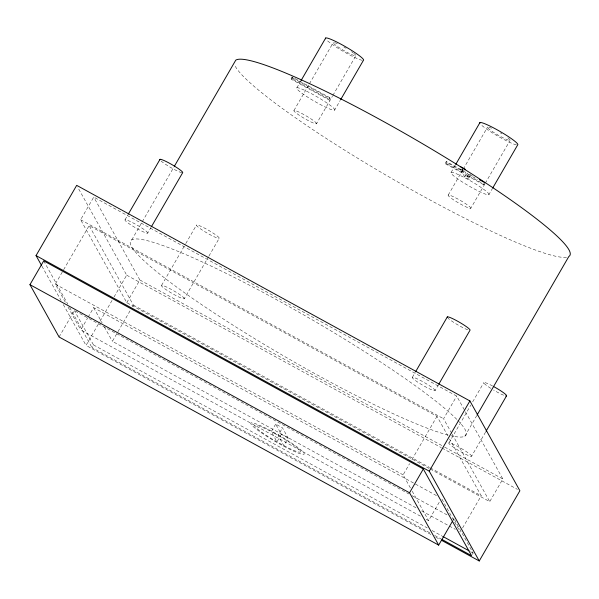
<?xml version="1.0" encoding="UTF-8"?>
<svg xmlns="http://www.w3.org/2000/svg" width="599" height="599" viewBox="0 0 599 599"><rect width="100%" height="100%" fill="white"/><g stroke="black" fill="none" stroke-linecap="round" stroke-linejoin="round"><path stroke-width="0.45" stroke-dasharray="3 2.25" d="M429.101 468.411L126.771 302.66L80.625 219.758L93.744 197.101L456.7 396.096L502.846 478.99L489.735 501.648L429.925 468.86M65.284 302.143L55.28 284.158L63.165 270.531M63.629 269.73L89.154 225.628L436.993 416.327L447.82 435.787M125.026 219.788L127.827 214.951M59.076 336.997L74.373 310.567L408.877 493.958M131.75 239.892L173.92 167.024M420.386 516.128L80.753 329.929L87.656 317.994M88.12 317.2L93.646 307.646L437.382 496.099M147.683 233.146A13.178 1.55 30.1 0 0 132.027 222.356A13.178 1.55 30.1 0 0 129.354 223.899A13.178 1.55 30.1 0 0 147.683 233.146L150.948 227.5M430.913 534.48L86.031 345.398L99.584 321.985M100.048 321.184L112.2 300.189M114.065 296.962L126.681 275.166L77.6 186.985M429.76 532.766L91.976 347.577L93.504 344.934L74.373 310.567M126.771 302.66L139.881 280.003L93.744 197.101M415.931 507.742L112.387 341.325L117.516 332.467M117.988 331.659L130.575 309.908M132.439 306.688L133.367 305.078L89.154 225.628M161.558 285.416L185.331 244.332M185.795 243.523L196.517 224.999M291.136 78.454L292.012 76.942L329.824 97.667L330.401 98.708L329.525 100.213L291.713 79.487L291.136 78.454L328.948 99.179L329.525 100.213M291.713 79.487L292.589 77.975L292.012 76.942M296.834 87.873L300.556 81.442M184.215 298.774A13.178 1.55 30.1 0 0 168.559 287.984A13.178 1.55 30.1 0 0 165.886 289.527A13.178 1.55 30.1 0 0 184.215 298.774L208.452 256.881M208.924 256.072L219.182 238.35A13.178 1.55 30.1 0 0 203.518 227.568A13.178 1.55 30.1 0 0 200.845 229.11A13.178 1.55 30.1 0 0 219.182 238.35M293.959 110.493L308.949 84.601M309.413 83.793L333.299 42.522M328.948 99.179L329.824 97.667M316.489 123.768A13.103 1.542 30.1 0 0 300.923 113.039A13.103 1.542 30.1 0 0 298.265 114.581A13.103 1.542 30.1 0 0 316.489 123.768L332.415 96.259M332.879 95.451L355.828 55.797M334.601 110.134A21.968 2.583 30.1 0 0 308.5 92.149A21.968 2.583 30.1 0 0 304.045 94.732A21.968 2.583 30.1 0 0 334.601 110.134L340.18 100.49M275.675 424.129L271.302 431.684L276.963 441.837L281.328 434.29L275.675 424.129L282.481 427.858L288.134 438.019L283.761 445.574L278.108 435.413L282.481 427.858M445.401 163.025L446.27 161.513L462.907 170.633L462.031 172.145L445.401 163.025L445.978 164.059L462.615 173.178L464.727 176.982L469.264 179.468L470.14 177.955L468.021 174.159L467.145 175.664L469.264 179.468M445.978 164.059L446.847 162.546L446.27 161.513M451.092 172.445L455.277 165.212M448.224 195.064L462.735 169.981M463.207 169.173L487.556 127.093M462.615 173.178L463.484 171.666L446.847 162.546M464.727 176.982L465.603 175.47L463.484 171.666M484.658 183.279L483.782 184.784L483.206 183.751L466.569 174.631L467.445 173.118L472.199 175.724M470.747 208.34A13.103 1.542 30.1 0 0 455.18 197.61A13.103 1.542 30.1 0 0 452.522 199.153A13.103 1.542 30.1 0 0 470.747 208.34L484.801 184.065M485.265 183.257L510.086 140.368M488.859 194.705A21.968 2.583 30.1 0 0 462.757 176.72A21.968 2.583 30.1 0 0 458.31 179.303A21.968 2.583 30.1 0 0 488.859 194.705L492.116 189.074M412.374 377.325L415.167 372.488M435.031 390.675A13.178 1.55 30.1 0 0 419.375 379.886A13.178 1.55 30.1 0 0 416.702 381.436A13.178 1.55 30.1 0 0 435.031 390.675L438.296 385.037M410.397 487.938L403.12 474.865L409.611 463.633M411.932 459.628L436.993 416.327M451.736 433.376L443.589 418.753L456.7 396.096M448.898 442.953L470.814 405.089M472.678 401.869L483.865 382.536M464.831 436.199L476.549 415.961M426.129 519.281L428.592 520.628L439.644 501.535M471.555 456.303A13.178 1.55 30.1 0 0 455.899 445.514A13.178 1.55 30.1 0 0 453.226 447.064A13.178 1.55 30.1 0 0 471.555 456.303L485.542 432.141M452.829 520.658L453.975 518.674L452.335 517.776M462.563 528.004L481.207 495.777L449.624 439.03M472.334 554.367L473.105 553.049L453.975 518.674M288.134 438.019L281.328 434.29M463.701 170.416L459.92 168.341L462.031 172.145M292.589 77.975L330.401 98.708M468.021 174.159L477.53 179.371M467.145 175.664L483.782 184.784M465.603 175.47L470.14 177.955M80.625 219.758L443.589 418.753M139.881 280.003L443.852 446.652M444.675 447.101L502.846 478.99M126.681 275.166L441.246 447.625M442.069 448.074L517.431 489.39M133.367 305.078L429.528 467.445M430.344 467.894L481.207 495.777M55.28 284.158L403.12 474.865M412.157 495.755L447.416 515.08M421.674 510.887L455.307 529.329M93.504 344.934L427.192 527.876M432.111 530.572L441.95 535.963M470.642 551.694L473.105 553.049M434.679 535.461L441.238 539.055M435.825 537.168L439.921 539.414M464.457 170.827L466.569 174.631M462.061 169.113L462.907 170.633M452.185 434.193L489.735 501.648M441.935 499.154L460.227 532.024M412.217 491.21L428.592 520.628M93.646 307.646L102.122 322.883M104.361 326.897L112.387 341.325M43.72 260.879L67.837 304.217M69.656 307.482L91.976 347.577M68.016 307.047L80.753 329.929M41.952 266.203L61.038 300.496M63.314 304.577L86.031 345.398M516.398 144.868A21.968 2.583 30.1 0 1 498.735 136.662A21.968 2.583 30.1 0 1 481.184 124.839M362.133 60.297A21.968 2.583 30.1 0 1 344.477 52.091A21.968 2.583 30.1 0 1 326.927 40.268M353.612 53.229A13.103 1.542 30.1 0 1 351.044 54.299A13.103 1.542 30.1 0 1 334.946 44.648A13.103 1.542 30.1 0 1 338.922 44.416M343.863 46.992A13.103 1.542 30.1 0 1 346.095 48.272M351.523 51.709A13.103 1.542 30.1 0 1 352.976 52.749M507.87 137.8A13.103 1.542 30.1 0 1 505.301 138.871A13.103 1.542 30.1 0 1 489.203 129.219A13.103 1.542 30.1 0 1 493.179 128.987M500.352 132.843A13.103 1.542 30.1 0 1 501.812 133.719M457.861 420.446A193.747 22.769 30.1 0 1 451.189 435.81M448.134 435.061A193.747 22.769 30.1 0 1 186.716 294.296A193.747 22.769 30.1 0 1 204.903 263.163A193.747 22.769 30.1 0 1 457.112 419.682M566.497 257.196A193.747 22.769 30.1 0 1 389.35 177.109A193.747 22.769 30.1 0 1 234.553 64.602M503.594 395.19A13.178 1.55 30.1 0 1 493.651 390.106M490.776 388.347A13.178 1.55 30.1 0 1 483.82 382.566A13.178 1.55 30.1 0 1 493.014 386.22M467.707 329.809A13.178 1.55 30.1 0 1 448.082 318.249M181.864 172.729A13.178 1.55 30.1 0 1 171.763 168.087A13.178 1.55 30.1 0 1 161.153 161.086M274.649 433.444L268.876 430.404A26.363 3.1 30.1 0 0 254.852 426.189A26.363 3.1 30.1 0 0 274.447 440.415L286.195 446.854A26.363 3.1 30.1 0 0 300.219 451.062A26.363 3.1 30.1 0 0 280.624 436.843L274.649 433.444M261.179 432.635A30.789 3.616 30.1 0 0 304 454.229A30.789 3.616 30.1 0 0 267.424 429.019A30.789 3.616 30.1 0 0 261.179 432.635"/><path stroke-width="0.9" d="M41.503 265.387L36.045 255.593L76.694 185.353L469.901 400.933L519.887 490.738L479.245 560.971L441.56 540.313M452.44 521.317L438.678 545.112L59.076 336.997L29.95 284.667L43.72 260.879L423.313 468.987L471.57 555.692L442.055 539.504M128.291 214.15L159.993 159.371M174.391 166.215L235.774 60.147A193.747 22.769 30.1 0 1 424.998 145.175A193.747 22.769 30.1 0 1 568.855 256.454L477.014 415.152M151.412 226.699L182.65 172.722A13.178 1.55 30.1 0 0 171.374 164.291A13.178 1.55 30.1 0 0 159.978 159.828M301.02 80.64L325.676 38.029M340.644 99.681L363.443 60.289A21.968 2.583 30.1 0 0 344.65 46.235A21.968 2.583 30.1 0 0 325.661 38.793M455.742 164.411L479.941 122.6M492.58 188.273L517.701 144.861A21.968 2.583 30.1 0 0 498.907 130.807A21.968 2.583 30.1 0 0 479.919 123.364M415.631 371.687L447.333 316.901M438.76 384.236L469.998 330.259A13.178 1.55 30.1 0 0 458.714 321.828A13.178 1.55 30.1 0 0 447.326 317.365M438.678 545.112L409.551 492.782L423.313 468.987M479.245 560.971L429.258 471.166L469.901 400.933M486.014 431.332L506.522 395.887M460.796 166.836L465.333 169.322M479.327 179.633L484.082 182.238M36.045 255.593L429.258 471.166M29.95 284.667L409.551 492.782M442.766 536.412L469.002 550.795M493.756 386.617A13.178 1.55 30.1 0 1 505.736 395.894"/></g></svg>
